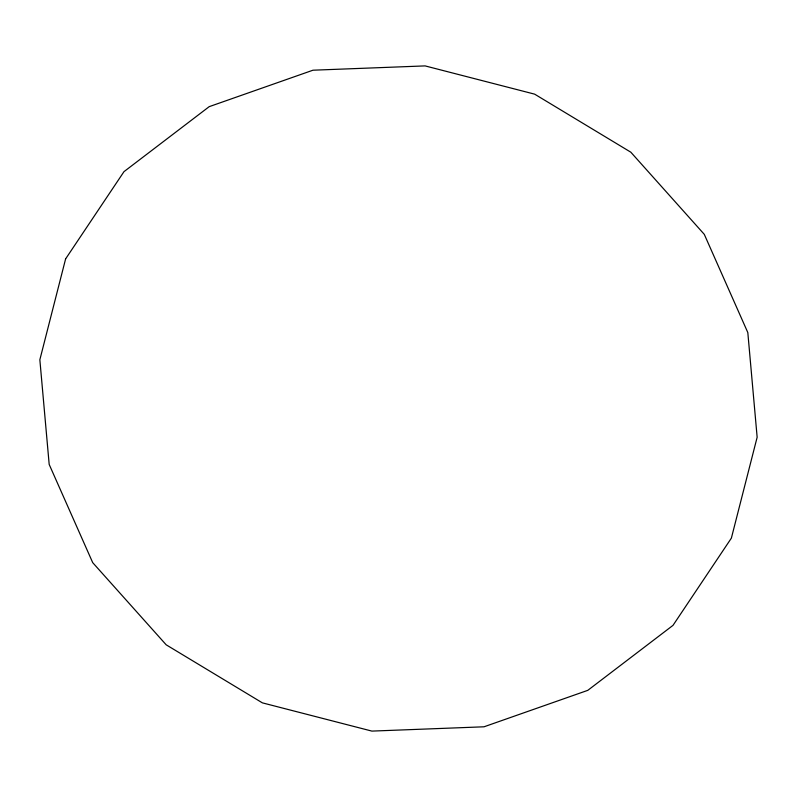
<?xml version="1.0" encoding="UTF-8"?>
<svg xmlns="http://www.w3.org/2000/svg" width="797" height="797" viewBox="0 0 797 797"><rect width="100%" height="100%" fill="white"/><g stroke="black" fill="none" stroke-linecap="round" stroke-linejoin="round"><path stroke-width="1.2" d="M65.623 258.876L39.85 359.756L49.185 464.432L92.711 562.652L166.174 644.803L262.372 702.854L371.9 731.098L484.028 726.794L587.788 690.351L673.017 625.346L731.377 538.124L757.15 437.244L747.815 332.568L704.289 234.348L630.826 152.197L534.628 94.146L425.1 65.902L312.972 70.206L209.213 106.649L123.983 171.654L65.623 258.876"/></g></svg>
